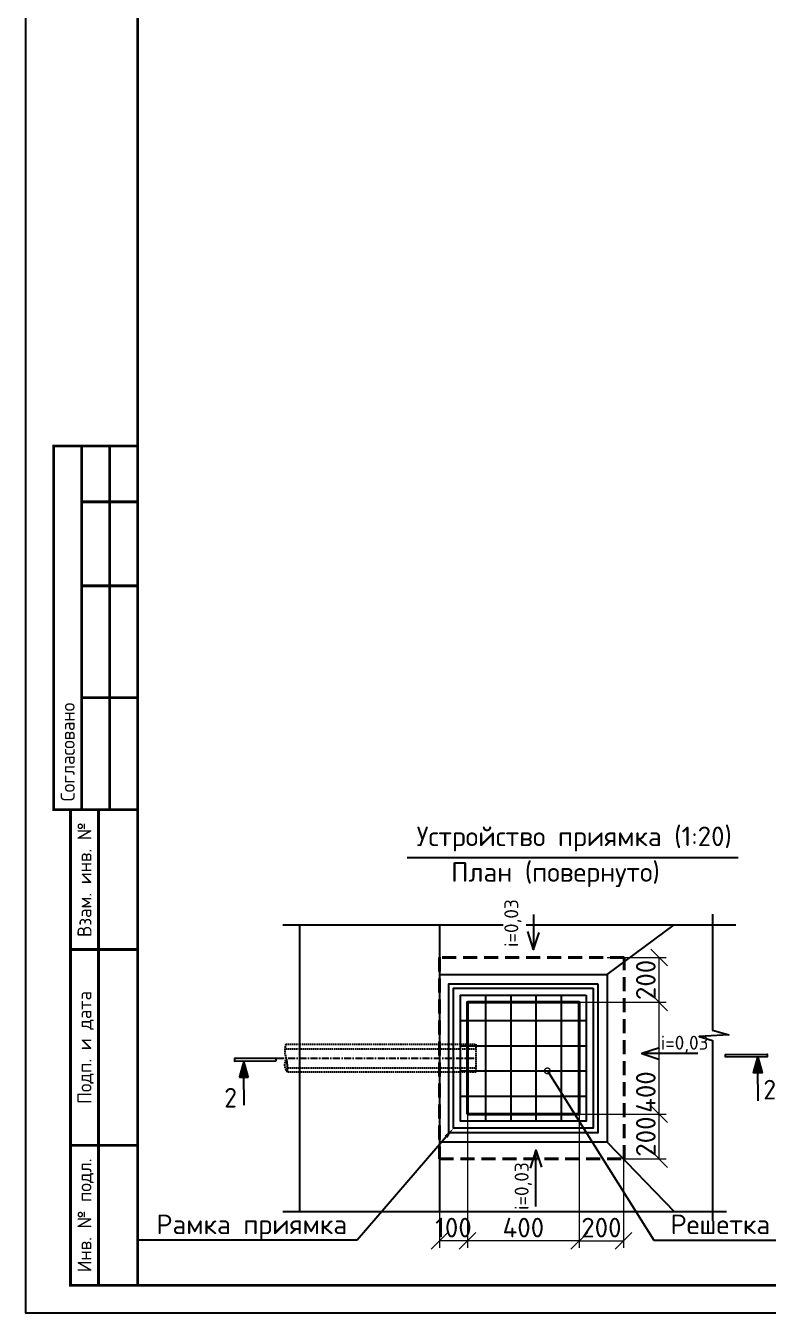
# Model space of a CAD drawing. Header units: millimetres. Extents: x 1601 to 14530, y 1157 to 12625.
# Drawn here: x 7191.1 to 7323.8, y 2825.6 to 3055.7 of the extents above; entities that cross this region are included whole.
import ezdxf
from ezdxf import colors
from ezdxf.entities.mleader import LeaderData, LeaderLine
from ezdxf.enums import TextEntityAlignment as Align
from ezdxf.math import Vec2, Vec3

# ---------------------------------------------------------------- set-up
doc = ezdxf.new("R2010")
doc.units = ezdxf.units.MM
doc.linetypes.add('CENTER', pattern=[2, 1.25, -0.25, 0.25, -0.25])
doc.linetypes.add('HIDDEN', pattern=[0.375, 0.25, -0.125])
for name, color, linetype, lineweight in [('Основной', 1, 'Continuous', 60), ('Размер 3.5', 250, 'Continuous', 35), ('Размеры на чертеже', 250, 'Continuous', 25)]:
    doc.layers.add(name, color=color, linetype=linetype, lineweight=lineweight)
doc.layers.add('Штриховка', color=7, linetype='Continuous')
doc.styles.add('-ISOCPEUR-', font='isocpeur.TTF')
doc.styles.add('GOST', font='GOST Common.ttf')
doc.dimstyles.new('М 1 к 20', dxfattribs={"dimtxt": 3.5, "dimasz": 3, "dimexe": 1.25, "dimexo": 0, "dimtad": 1, "dimdec": 0, "dimlfac": 20, "dimzin": 0, "dimdsep": 46, "dimtxsty": 'GOST', "dimblk": 'OBLIQUE', "dimcen": 5, "dimadec": 8, "dimazin": 0, "dimtfac": 1, "dimtdec": 0, "dimtmove": 0, "dimatfit": 3, "dimldrblk": 'NONE', "dimfxl": 1.25, "dimtolj": 1, "dimtzin": 0, "dimlwd": 20, "dimlwe": 20, "dimarcsym": 1})

# ---------------------------------------------------------------- blocks, each defined once
blk = doc.blocks.new('_Oblique')
at = {"color": 0, "linetype": 'ByBlock', "lineweight": -2}
blk.add_line((-0.5, -0.5), (0.5, 0.5), dxfattribs=at)
blk = doc.blocks.new('*D46')
at = {"layer": 'Defpoints', "color": 0, "transparency": 16777216}
for p in [(7290.02, 2881.16), (7304.28, 2881.16), (7290.02, 2861.16)]:
    blk.add_point(p, dxfattribs=at)
at = {"layer": 'Размеры на чертеже', "color": 0, "lineweight": 20, "transparency": 16777216}
for p, q in [((7290.02, 2881.16), (7305.53, 2881.16)), ((7304.28, 2861.16), (7304.28, 2881.16)), ((7290.02, 2861.16), (7305.53, 2861.16))]:
    blk.add_line(p, q, dxfattribs=at)
at = {"layer": 'Размеры на чертеже', "color": 0, "lineweight": 20, "transparency": 16777216, "xscale": 3, "yscale": 3, "zscale": 3}
for p, rotation in [((7304.28, 2881.16), 90), ((7304.28, 2861.16), 270)]:
    blk.add_blockref('_Oblique', p, dxfattribs=dict(at, rotation=rotation))
at = {"layer": 'Размеры на чертеже', "color": 0, "transparency": 16777216, "insert": (7301.91, 2865.12), "char_height": 3.5, "attachment_point": 5, "rotation": 90, "style": '-ISOCPEUR-'}
blk.add_mtext('\\A1;400', dxfattribs=at)
blk = doc.blocks.new('_None')
blk = doc.blocks.new('*D47')
at = {"layer": 'Defpoints', "color": 0, "transparency": 16777216}
for p in [(7290.02, 2861.16), (7304.28, 2861.16), (7297.92, 2853.16)]:
    blk.add_point(p, dxfattribs=at)
at = {"layer": 'Размеры на чертеже', "color": 0, "lineweight": 20, "transparency": 16777216}
for p, q in [((7290.02, 2861.16), (7305.53, 2861.16)), ((7304.28, 2853.16), (7304.28, 2861.16)), ((7297.92, 2853.16), (7305.53, 2853.16))]:
    blk.add_line(p, q, dxfattribs=at)
at = {"layer": 'Размеры на чертеже', "color": 0, "lineweight": 20, "transparency": 16777216, "xscale": 3, "yscale": 3, "zscale": 3}
for p, rotation in [((7304.28, 2861.16), 90), ((7304.28, 2853.16), 270)]:
    blk.add_blockref('_Oblique', p, dxfattribs=dict(at, rotation=rotation))
at = {"layer": 'Размеры на чертеже', "color": 0, "transparency": 16777216, "insert": (7301.91, 2857.16), "char_height": 3.5, "attachment_point": 5, "rotation": 90, "style": '-ISOCPEUR-'}
blk.add_mtext('\\A1;200', dxfattribs=at)
blk = doc.blocks.new('*D48')
at = {"layer": 'Defpoints', "color": 0, "transparency": 16777216}
for p in [(7295.02, 2889.16), (7304.28, 2889.16), (7290.02, 2881.16)]:
    blk.add_point(p, dxfattribs=at)
at = {"layer": 'Размеры на чертеже', "color": 0, "lineweight": 20, "transparency": 16777216}
for p, q in [((7295.02, 2889.16), (7305.53, 2889.16)), ((7304.28, 2881.16), (7304.28, 2889.16)), ((7290.02, 2881.16), (7305.53, 2881.16))]:
    blk.add_line(p, q, dxfattribs=at)
at = {"layer": 'Размеры на чертеже', "color": 0, "lineweight": 20, "transparency": 16777216, "xscale": 3, "yscale": 3, "zscale": 3}
for p, rotation in [((7304.28, 2889.16), 90), ((7304.28, 2881.16), 270)]:
    blk.add_blockref('_Oblique', p, dxfattribs=dict(at, rotation=rotation))
at = {"layer": 'Размеры на чертеже', "color": 0, "transparency": 16777216, "insert": (7301.91, 2885.16), "char_height": 3.5, "attachment_point": 5, "rotation": 90, "style": '-ISOCPEUR-'}
blk.add_mtext('\\A1;200', dxfattribs=at)
blk = doc.blocks.new('направление')
at = {"layer": 'Размеры на чертеже'}
h = blk.add_hatch(color=256, dxfattribs=at)
h.dxf.hatch_style = 1
h.paths.add_polyline_path([(0, 0), (-3.75, 1.04), (-3.75, -1.03)])
blk.add_line((-10.5, 0), (-2.5, 0), dxfattribs=at)
blk.add_lwpolyline([(0, 0), (-3.75, 1.04), (-3.75, -1.03)], close=True, dxfattribs=at)
blk = doc.blocks.new('*U38')
at = {"layer": 'Штриховка', "true_color": 0x000000}
h = blk.add_hatch(color=18, dxfattribs=at)
h.dxf.hatch_style = 1
h.paths.add_polyline_path([(-2.319, 0.023), (-2.319, 0.002), (-1.988, 0.002), (-1.988, 0.023)])
h = blk.add_hatch(color=18, dxfattribs=at)
h.dxf.hatch_style = 1
h.paths.add_polyline_path([(1.602, 0.023), (1.602, 0.001), (1.934, 0.001), (1.934, 0.023)])
at = {"layer": 'Штриховка', "color": 18, "true_color": 0x000000}
for points in [[(-1.988, 0.002), (-1.988, 0.023), (-2.319, 0.023), (-2.319, 0.002)], [(1.602, 0.001), (1.602, 0.023), (1.934, 0.023), (1.934, 0.001)]]:
    blk.add_lwpolyline(points, close=True, dxfattribs=at)
at = {"layer": 'Размеры на чертеже', "yscale": 0.03333333333333333, "zscale": 0.03333333333333333}
for p, xscale, rotation in [((-2.245, 0), 0.03333333333333333, 89.99999999993935), ((1.86, 0), -0.03333333333333333, 270.0000000000607)]:
    blk.add_blockref('направление', p, dxfattribs=dict(at, xscale=xscale, rotation=rotation))
blk = doc.blocks.new('_DotSmall')
at = {"color": 0, "linetype": 'ByBlock', "const_width": 0.5}
blk.add_lwpolyline([(-0.0625, 0, 1), (0.0625, 0, 1)], format="xyb", close=True, dxfattribs=at)
blk = doc.blocks.new('*D50')
at = {"layer": 'Defpoints', "color": 0, "transparency": 16777216}
for p in [(7290.02, 2861.16), (7297.92, 2853.16), (7297.92, 2838.52)]:
    blk.add_point(p, dxfattribs=at)
at = {"layer": 'Размеры на чертеже', "color": 0, "lineweight": 20, "transparency": 16777216}
for p, q in [((7290.02, 2861.16), (7290.02, 2837.27)), ((7297.92, 2853.16), (7297.92, 2837.27)), ((7290.02, 2838.52), (7297.92, 2838.52))]:
    blk.add_line(p, q, dxfattribs=at)
at = {"layer": 'Размеры на чертеже', "color": 0, "lineweight": 20, "transparency": 16777216, "xscale": 3, "yscale": 3, "zscale": 3, "rotation": 180}
blk.add_blockref('_Oblique', (7290.02, 2838.52), dxfattribs=at)
at = {"layer": 'Размеры на чертеже', "color": 0, "lineweight": 20, "transparency": 16777216, "xscale": 3, "yscale": 3, "zscale": 3}
blk.add_blockref('_Oblique', (7297.92, 2838.52), dxfattribs=at)
at = {"layer": 'Размеры на чертеже', "color": 0, "transparency": 16777216, "insert": (7293.97, 2840.9), "char_height": 3.5, "attachment_point": 5, "style": '-ISOCPEUR-'}
blk.add_mtext('\\A1;200', dxfattribs=at)
blk = doc.blocks.new('*D51')
at = {"layer": 'Defpoints', "color": 0, "transparency": 16777216}
for p in [(7270.02, 2861.16), (7290.02, 2861.16), (7270.02, 2838.52)]:
    blk.add_point(p, dxfattribs=at)
at = {"layer": 'Размеры на чертеже', "color": 0, "lineweight": 20, "transparency": 16777216}
for p, q in [((7270.02, 2861.16), (7270.02, 2837.27)), ((7290.02, 2861.16), (7290.02, 2837.27)), ((7290.02, 2838.52), (7270.02, 2838.52))]:
    blk.add_line(p, q, dxfattribs=at)
at = {"layer": 'Размеры на чертеже', "color": 0, "lineweight": 20, "transparency": 16777216, "xscale": 3, "yscale": 3, "zscale": 3, "rotation": 180}
blk.add_blockref('_Oblique', (7270.02, 2838.52), dxfattribs=at)
at = {"layer": 'Размеры на чертеже', "color": 0, "lineweight": 20, "transparency": 16777216, "xscale": 3, "yscale": 3, "zscale": 3}
blk.add_blockref('_Oblique', (7290.02, 2838.52), dxfattribs=at)
at = {"layer": 'Размеры на чертеже', "color": 0, "transparency": 16777216, "insert": (7280.02, 2840.9), "char_height": 3.5, "attachment_point": 5, "style": '-ISOCPEUR-'}
blk.add_mtext('\\A1;400', dxfattribs=at)
blk = doc.blocks.new('*D52')
at = {"layer": 'Defpoints', "color": 0, "transparency": 16777216}
for p in [(7270.02, 2861.16), (7265.02, 2853.16), (7265.02, 2838.52)]:
    blk.add_point(p, dxfattribs=at)
at = {"layer": 'Размеры на чертеже', "color": 0, "lineweight": 20, "transparency": 16777216}
for p, q in [((7270.02, 2861.16), (7270.02, 2837.27)), ((7265.02, 2853.16), (7265.02, 2837.27)), ((7270.02, 2838.52), (7265.02, 2838.52))]:
    blk.add_line(p, q, dxfattribs=at)
at = {"layer": 'Размеры на чертеже', "color": 0, "lineweight": 20, "transparency": 16777216, "xscale": 3, "yscale": 3, "zscale": 3, "rotation": 180}
blk.add_blockref('_Oblique', (7265.02, 2838.52), dxfattribs=at)
at = {"layer": 'Размеры на чертеже', "color": 0, "lineweight": 20, "transparency": 16777216, "xscale": 3, "yscale": 3, "zscale": 3}
blk.add_blockref('_Oblique', (7270.02, 2838.52), dxfattribs=at)
at = {"layer": 'Размеры на чертеже', "color": 0, "transparency": 16777216, "insert": (7267.52, 2840.9), "char_height": 3.5, "attachment_point": 5, "style": '-ISOCPEUR-'}
blk.add_mtext('\\A1;100', dxfattribs=at)

msp = doc.modelspace()

# ---------------------------------------------------------------- linework, layer by layer
at = {"color": 5}
msp.add_line((7259.2316, 2907.0587), (7318.4107, 2907.0587), dxfattribs=at)
for p, q in [((7237.0024, 2894.9982), (7276.4323, 2894.9982)), ((7240.0223, 2894.9982), (7240.0223, 2843.795)), ((7265.0223, 2894.9982), (7265.0223, 2843.795)), ((7280.5506, 2894.9982), (7317.9801, 2894.9982)), ((7295.0223, 2886.1567), (7307.0042, 2894.9982)), ((7281.8563, 2890.5866), (7282.8709, 2893.6322)), ((7311.2124, 2872.0231), (7301.1674, 2872.0231)), ((7295.0223, 2856.1567), (7306.9585, 2843.795)), ((7282.2657, 2854.7264), (7281.2511, 2851.5205))]:
    msp.add_line(p, q)
at = {"color": 12}
for p, q in [((7273.2723, 2882.4067), (7273.2723, 2859.9067)), ((7277.7723, 2882.4067), (7277.7723, 2859.9067)), ((7282.2723, 2882.4067), (7282.2723, 2859.9067)), ((7286.7723, 2882.4067), (7286.7723, 2859.9067)), ((7268.7723, 2877.9067), (7291.2723, 2877.9067)), ((7268.7723, 2873.4067), (7291.2723, 2873.4067)), ((7268.7723, 2868.9067), (7291.2723, 2868.9067)), ((7268.7723, 2864.4067), (7291.2723, 2864.4067))]:
    msp.add_line(p, q, dxfattribs=at)
at = {"color": 9, "linetype": 'HIDDEN'}
for p, q in [((7237.5556, 2872.8567), (7271.5223, 2872.8567)), ((7237.8234, 2869.4567), (7271.5223, 2869.4567))]:
    msp.add_line(p, q, dxfattribs=at)
at = {"color": 9, "linetype": 'CENTER'}
msp.add_line((7235.9901, 2871.1567), (7271.5223, 2871.1567), dxfattribs=at)
at = {"const_width": 0.5}
for points in [[(7211.0803, 2915.5891), (7196.0803, 2915.5891), (7196.0803, 2980.5891), (7211.0803, 2980.5891)], [(7201.0803, 2980.5891), (7201.0803, 2915.5891)], [(7206.0803, 2980.5891), (7206.0803, 2915.5891)], [(7201.0803, 2970.5891), (7211.0803, 2970.5891)], [(7201.0803, 2955.5891), (7211.0803, 2955.5891)], [(7201.0803, 2935.5891), (7211.0803, 2935.5891)], [(7211.0803, 2830.5891), (7199.0803, 2830.5891), (7199.0803, 2915.5891), (7211.0803, 2915.5891)], [(7204.0803, 2915.5891), (7204.0803, 2830.5891)], [(7199.0803, 2890.5891), (7211.0803, 2890.5891)], [(7199.0803, 2855.5891), (7211.0803, 2855.5891)]]:
    msp.add_lwpolyline(points, dxfattribs=at)
for points in [[(7313.8187, 2896.8958), (7313.8187, 2876.2022), (7316.7577, 2875.3173), (7311.4455, 2875.0645), (7313.8187, 2874.3061), (7313.8187, 2842.1315)], [(7281.8563, 2896.8456), (7281.8563, 2890.5866), (7280.8417, 2893.7925)], [(7304.3733, 2873.0377), (7301.1674, 2872.0231), (7304.213, 2871.0086)]]:
    msp.add_lwpolyline(points)
at = {"linetype": 'HIDDEN', "lineweight": 40, "ltscale": 10}
msp.add_lwpolyline([(7265.0223, 2853.1567), (7298.0223, 2853.1567), (7298.0223, 2889.1567), (7265.0223, 2889.1567)], close=True, dxfattribs=at)
at = {"color": 5}
msp.add_lwpolyline([(7265.0223, 2886.1567), (7295.0223, 2886.1567), (7295.0223, 2856.1567), (7265.0223, 2856.1567)], dxfattribs=at)
msp.add_lwpolyline([(7293.3223, 2884.4567), (7293.3223, 2857.8567), (7266.7223, 2857.8567), (7266.7223, 2884.4567)], close=True, dxfattribs=at)
at = {"color": 12}
for points in [[(7292.5223, 2883.6567), (7292.5223, 2858.6567), (7267.5223, 2858.6567), (7267.5223, 2883.6567)], [(7291.2723, 2882.4067), (7291.2723, 2859.9067), (7268.7723, 2859.9067), (7268.7723, 2882.4067)]]:
    msp.add_lwpolyline(points, close=True, dxfattribs=at)
at = {"lineweight": 40}
msp.add_lwpolyline([(7270.0223, 2861.1567), (7290.0223, 2861.1567), (7290.0223, 2881.1567), (7270.0223, 2881.1567)], close=True, dxfattribs=at)
at = {"color": 7, "linetype": 'HIDDEN'}
msp.add_lwpolyline([(7290.0223, 2881.1567), (7290.0223, 2861.1567), (7270.0223, 2861.1567), (7270.0223, 2881.1567)], close=True, dxfattribs=at)
at = {"color": 9, "linetype": 'HIDDEN'}
msp.add_lwpolyline([(7237.6427, 2871.1567, -0.17235513), (7237.5556, 2873.6567), (7240.0223, 2873.6567), (7271.5223, 2873.6567), (7271.5223, 2868.6567), (7240.0223, 2868.6567), (7237.8234, 2868.6567, -0.30951036)], format="xyb", close=True, dxfattribs=at)
msp.add_arc((7231.1722, 2869.4331), 6.6961, 353.343449, 14.915886)
at = {"layer": 'Размеры на чертеже'}
msp.add_line((7237.0024, 2843.795), (7316.3155, 2843.795), dxfattribs=at)
msp.add_lwpolyline([(7282.2657, 2844.6814), (7282.2657, 2854.7264), (7283.2803, 2851.6808)], dxfattribs=at)

# ---------------------------------------------------------------- texts
at = {"style": 'GOST'}
msp.add_text('Согласовано', height=2.5, rotation=90, dxfattribs=at).set_placement((7198.5803, 2917.0891), align=Align.MIDDLE_LEFT)
for s, p in [('Взам. инв. №', (7201.5803, 2903.0891)), ('Подп. и дата', (7201.5803, 2873.0891)), ('Инв. № подл.', (7201.5803, 2843.0891))]:
    msp.add_text(s, height=2.5, rotation=90, dxfattribs=at).set_placement(p, align=Align.MIDDLE_CENTER)
at = {"style": '-ISOCPEUR-'}
for p in [(7279.117, 2891.0395), (7280.9644, 2844.0392)]:
    msp.add_text('i=0,03', height=2.5, rotation=90, dxfattribs=at).set_placement(p)
msp.add_text('i=0,03', height=2.5, dxfattribs=at).set_placement((7304.5728, 2872.6886))
at = {"layer": 'Основной', "insert": (7226.5581, 2865.8574), "char_height": 3.5, "attachment_point": 1, "style": 'GOST', "bg_fill": 3, "box_fill_scale": 1.5, "bg_fill_color": 256, "bg_fill_transparency": 0}
msp.add_mtext_dynamic_manual_height_columns('{\\C256;\\c0;2}', width=2.554097, gutter_width=1, heights=[0], dxfattribs=at)
at = {"layer": 'Размер 3.5', "style": '-ISOCPEUR-'}
for s, p in [('Устройство приямка (1:20)', (7260.9449, 2909.0674)), ('План (повернуто)', (7267.1162, 2902.694))]:
    msp.add_text(s, height=3.5, dxfattribs=at).set_placement(p)

# ---------------------------------------------------------------- dimensions: what is measured, and where the dimension line sits
at = {"layer": 'Размеры на чертеже'}
for base, p1, p2, text, picture, middle in [((7304.2836, 2889.1567), (7290.0223, 2881.1567), (7295.0223, 2889.1567), '200', '*D48', (7304.2836, 2885.1567)), ((7304.2836, 2881.1567), (7290.0223, 2861.1567), (7290.0223, 2881.1567), '400', '*D46', (7304.2836, 2865.1225)), ((7304.2836, 2861.1567), (7297.919, 2853.1567), (7290.0223, 2861.1567), '200', '*D47', (7304.2836, 2857.1567))]:
    dim = msp.add_linear_dim(base=base, p1=p1, p2=p2, angle=90, text=text, dimstyle='М 1 к 20', override={"dimtxsty": '-ISOCPEUR-'}, dxfattribs=at)
    dim.commit()
    dim.dimension.update_dxf_attribs({"geometry": picture, "text_midpoint": middle, "dimtype": 160})
dim = msp.add_linear_dim(base=(7265.0223, 2838.5212), p1=(7270.0223, 2861.1567), p2=(7265.0223, 2853.1567), dimstyle='М 1 к 20', override={"dimtxsty": '-ISOCPEUR-'}, dxfattribs=at)
dim.commit()
dim.dimension.update_dxf_attribs({"geometry": '*D52', "text_midpoint": (7267.5223, 2838.5212), "dimtype": 160})
dim = msp.add_linear_dim(base=(7270.0223, 2838.5212), p1=(7290.0223, 2861.1567), p2=(7270.0223, 2861.1567), dimstyle='М 1 к 20', override={"dimtxsty": '-ISOCPEUR-'}, dxfattribs=at)
dim.commit()
dim.dimension.update_dxf_attribs({"geometry": '*D51', "text_midpoint": (7280.0223, 2840.8962)})
dim = msp.add_linear_dim(base=(7297.919, 2838.5212), p1=(7290.0223, 2861.1567), p2=(7297.919, 2853.1567), text='200', dimstyle='М 1 к 20', override={"dimtxsty": '-ISOCPEUR-'}, dxfattribs=at)
dim.commit()
dim.dimension.update_dxf_attribs({"geometry": '*D50', "text_midpoint": (7293.9707, 2838.5212), "dimtype": 160})

# ---------------------------------------------------------------- leaders
ml = msp.add_multileader_mtext('Standard')
ml.set_content('Рамка приямка', color=256, style='-ISOCPEUR-')
ml.set_leader_properties()
ml.build(insert=Vec2(0, 0))
ml.multileader.update_dxf_attribs({"text_left_attachment_type": 5, "text_right_attachment_type": 5, "dogleg_length": 1, "arrow_head_size": 2})
ctx = ml.context
ctx.base_point, ctx.char_height, ctx.arrow_head_size, ctx.plane_origin = Vec3(7211.7246, 2838.6746), 3.5, 2, Vec3(7275.7309, 2868.9067)
ctx.left_attachment, ctx.right_attachment = 5, 5
notes = []
notes.append((ctx, [(0, (1, 1, 0), (7250.3246, 2838.6746), (-1, 0), 1, [(0, [(7267.5223, 2858.6567)], 0, [])])]))
ctx.mtext.insert, ctx.mtext.rotation, ctx.mtext.flow_direction = Vec3(7214.4246, 2843.2246), 6.28318531, 5
for ctx, leaders in notes:
    for number, flags, end, landing, length, lines in leaders:
        leader = LeaderData()
        leader.index, (leader.has_last_leader_line, leader.has_dogleg_vector, leader.attachment_direction) = number, flags
        leader.last_leader_point, leader.dogleg_vector, leader.dogleg_length = Vec3(end), Vec3(landing), length
        for number, points, colour, breaks in lines:
            line = LeaderLine()
            line.index, line.vertices, line.color, line.breaks = number, Vec3.list(points), colors.encode_raw_color(colour), breaks
            leader.lines.append(line)
        ctx.leaders.append(leader)

# ---------------------------------------------------------------- next in the draw order: linework, layer by layer
msp.add_lwpolyline([(7191.0803, 3245.5891), (7785.0803, 3245.5891), (7785.0803, 2825.5891), (7191.0803, 2825.5891)], close=True)
at = {"const_width": 0.5}
msp.add_lwpolyline([(7211.0803, 3240.5891), (7780.0803, 3240.5891), (7780.0803, 2830.5891), (7211.0803, 2830.5891)], close=True, dxfattribs=at)

# ---------------------------------------------------------------- next in the draw order: texts
at = {"layer": 'Основной', "insert": (7322.9164, 2867.3072), "char_height": 3.5, "attachment_point": 1, "style": 'GOST', "bg_fill": 3, "box_fill_scale": 1.5, "bg_fill_color": 256, "bg_fill_transparency": 0}
msp.add_mtext_dynamic_manual_height_columns('{\\C256;\\c0;2}', width=2.554097, gutter_width=1, heights=[0], dxfattribs=at)

# ---------------------------------------------------------------- next in the draw order: block references
at = {"layer": 'Размеры на чертеже', "xscale": 22.37934226584122, "yscale": 22.37934226584122, "zscale": 22.37934226584122, "rotation": 0.4648582458831673}
msp.add_blockref('*U38', (7280.303, 2871.0245), dxfattribs=at)

# ---------------------------------------------------------------- next in the draw order: leaders
ml = msp.add_multileader_mtext('Standard')
ml.set_content('Решетка приямка', color=256, style='-ISOCPEUR-')
ml.set_leader_properties()
ml.set_arrow_properties(name='DOTSMALL')
ml.build(insert=Vec2(0, 0))
ml.multileader.update_dxf_attribs({"text_left_attachment_type": 5, "text_right_attachment_type": 5, "dogleg_length": 1, "arrow_head_size": 2})
ctx = ml.context
ctx.base_point, ctx.char_height, ctx.arrow_head_size, ctx.plane_origin = Vec3(7304.3266, 2838.6746), 3.5, 2, Vec3(7284.3137, 2868.9067)
ctx.left_attachment, ctx.right_attachment = 5, 5
notes = []
notes.append((ctx, [(0, (1, 1, 0), (7303.3266, 2838.6746), (1, 0), 1, [(0, [(7284.3137, 2868.9067)], 0, [])])]))
ctx.mtext.insert, ctx.mtext.flow_direction = Vec3(7306.3266, 2843.2246), 5
for ctx, leaders in notes:
    for number, flags, end, landing, length, lines in leaders:
        leader = LeaderData()
        leader.index, (leader.has_last_leader_line, leader.has_dogleg_vector, leader.attachment_direction) = number, flags
        leader.last_leader_point, leader.dogleg_vector, leader.dogleg_length = Vec3(end), Vec3(landing), length
        for number, points, colour, breaks in lines:
            line = LeaderLine()
            line.index, line.vertices, line.color, line.breaks = number, Vec3.list(points), colors.encode_raw_color(colour), breaks
            leader.lines.append(line)
        ctx.leaders.append(leader)

doc.saveas('drawing.dxf')
